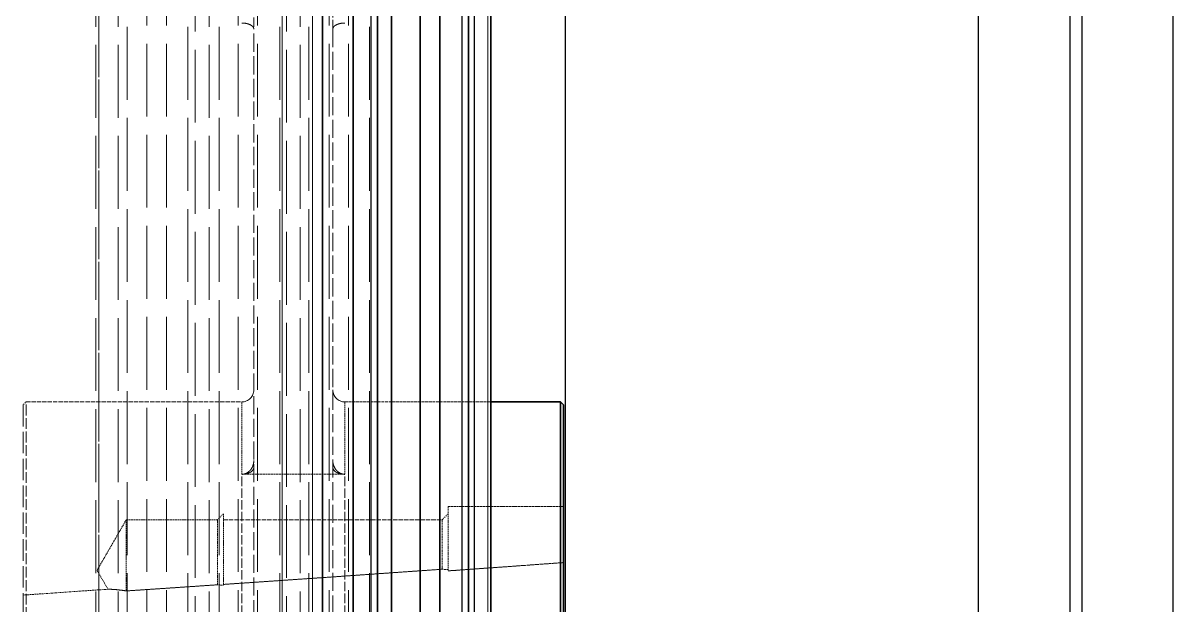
# Model space of a CAD drawing. Header units: millimetres. Extents: x 2197 to 34309, y 1850 to 24558.
# Drawn here: x 14614.5 to 14803.8, y 11491.6 to 11587.4 of the extents above; entities that cross this region are included whole.
import ezdxf

# ---------------------------------------------------------------- set-up
doc = ezdxf.new("R2010")
doc.units = ezdxf.units.MM
doc.linetypes.add('DASHED', pattern=[15, 12, -3])

# ---------------------------------------------------------------- blocks, each defined once
blk = doc.blocks.new('A$C637D7238')
at = {"color": 7, "linetype": 'DASHED', "lineweight": 13}
for p, q in [((973.35, 2530), (973.35, 10)), ((978.35, 2530), (978.35, 10)), ((980, 2530), (980, 10)), ((942.67, 1672.8), (942.67, 1270)), ((946.32, 1672.8), (946.32, 1270)), ((946.32, 1672.8), (946.32, 1270)), ((959.02, 1270), (959.02, 1672.8)), ((959.02, 1270), (959.02, 1672.8)), ((961.32, 1672.8), (961.32, 1270)), ((961.32, 1672.8), (961.32, 1270)), ((974.02, 1270), (974.02, 1672.8)), ((974.02, 1270), (974.02, 1672.8)), ((976.32, 1672.8), (976.32, 1270)), ((976.32, 1672.8), (976.32, 1270)), ((989.02, 1270), (989.02, 1672.8)), ((991.32, 1672.8), (991.32, 1270)), ((1004.02, 1270), (1004.02, 1672.8)), ((951.07, 881), (951.07, 1659)), ((951.07, 881), (951.07, 1659)), ((954.27, 881), (954.27, 1659)), ((954.27, 881), (954.27, 1659)), ((966.07, 881), (966.07, 1659)), ((966.07, 881), (966.07, 1659)), ((969.27, 881), (969.27, 1659)), ((969.27, 881), (969.27, 1659)), ((981.07, 881), (981.07, 1659)), ((981.07, 881), (981.07, 1659)), ((984.27, 881), (984.27, 1659)), ((984.27, 881), (984.27, 1659)), ((996.07, 881), (996.07, 1659)), ((999.27, 881), (999.27, 1659)), ((943.17, 887.5), (943.17, 1652.5)), ((943.17, 890.1), (943.17, 1652.5)), ((1007.17, 1652.5), (1007.17, 887.5)), ((947.81, 1645.77), (947.81, 1137.91)), ((957.81, 1645.77), (957.81, 1137.91)), ((962.96, 1645.77), (962.96, 1137.91)), ((972.96, 1645.77), (972.96, 1137.91)), ((977.71, 1645.77), (977.71, 1137.92)), ((987.71, 1645.77), (987.71, 1137.92)), ((1007.17, 1421.41), (1007.17, 887.5))]:
    blk.add_line(p, q, dxfattribs=at)
at = {"color": 7, "lineweight": 35}
for p, q in [((980, 2530), (980, 10)), ((985, 2530), (985, 10)), ((989.02, 1270), (989.02, 1672.8)), ((991.32, 1672.8), (991.32, 1270)), ((1004.02, 1270), (1004.02, 1672.8)), ((1007.67, 1270), (1007.67, 1672.8)), ((996.07, 887.37), (996.07, 1659)), ((999.27, 882.8), (999.27, 1659))]:
    blk.add_line(p, q, dxfattribs=at)
at = {"color": 7, "lineweight": 13}
for p, q in [((973.35, 2525), (973.35, 15)), ((978.35, 2525), (978.35, 15))]:
    blk.add_line(p, q, dxfattribs=at)
at = {"color": 7, "linetype": 'DASHED', "lineweight": 13, "ltscale": 0.128461}
for p, q in [((968.67, 1497.48), (968.67, 1420.41)), ((981.67, 1420.41), (981.67, 1497.48))]:
    blk.add_line(p, q, dxfattribs=at)
at = {"color": 7, "linetype": 'DASHED', "lineweight": 13, "ltscale": 0.248759}
for p, q in [((968.67, 1271.15), (968.67, 1420.41)), ((981.67, 1420.41), (981.67, 1271.15))]:
    blk.add_line(p, q, dxfattribs=at)
at = {"color": 7, "linetype": 'DASHED', "lineweight": 13, "ltscale": 0.001179}
blk.add_line((930.67, 1358.5), (931.17, 1359), dxfattribs=at)
at = {"color": 7, "linetype": 'DASHED', "lineweight": 13, "ltscale": 0.295}
blk.add_line((930.67, 1358.5), (930.67, 1181.5), dxfattribs=at)
at = {"color": 7, "linetype": 'DASHED', "lineweight": 13, "ltscale": 0.148333}
for p, q in [((931.17, 1270), (931.17, 1359)), ((931.17, 1270), (931.17, 1359)), ((1019.17, 1359), (1019.17, 1270))]:
    blk.add_line(p, q, dxfattribs=at)
at = {"color": 7, "linetype": 'DASHED', "lineweight": 13, "ltscale": 0.059167}
blk.add_line((931.17, 1359), (966.67, 1359), dxfattribs=at)
at = {"color": 7, "linetype": 'DASHED', "lineweight": 13, "ltscale": 0.019873}
for p, q in [((966.67, 1347.08), (966.67, 1359)), ((983.67, 1347.08), (983.67, 1359))]:
    blk.add_line(p, q, dxfattribs=at)
at = {"color": 7, "linetype": 'DASHED', "lineweight": 13, "ltscale": 0.04}
blk.add_line((983.67, 1359), (1007.67, 1359), dxfattribs=at)
at = {"color": 7, "lineweight": 35, "ltscale": 0.019166}
blk.add_line((1007.67, 1359), (1019.17, 1359), dxfattribs=at)
at = {"color": 7, "lineweight": 35, "ltscale": 0.148333}
blk.add_line((1019.17, 1359), (1019.17, 1270), dxfattribs=at)
at = {"color": 7, "lineweight": 35, "ltscale": 0.001179}
blk.add_line((1019.67, 1358.5), (1019.17, 1359), dxfattribs=at)
at = {"color": 7, "lineweight": 35, "ltscale": 0.295}
blk.add_line((1019.67, 1181.5), (1019.67, 1358.5), dxfattribs=at)
at = {"color": 7, "linetype": 'DASHED', "lineweight": 13, "ltscale": 0.028333}
blk.add_line((983.67, 1347.08), (966.67, 1347.08), dxfattribs=at)
blk.add_line((983.67, 1347.08), (966.67, 1347.08), dxfattribs=at)
at = {"color": 7, "linetype": 'DASHED', "lineweight": 13, "ltscale": 0.12846}
for p, q in [((966.67, 1270), (966.67, 1347.08)), ((966.67, 1270), (966.67, 1347.08)), ((983.67, 1270), (983.67, 1347.08)), ((983.67, 1270), (983.67, 1347.08))]:
    blk.add_line(p, q, dxfattribs=at)
at = {"color": 7, "linetype": 'DASHED', "lineweight": 13, "ltscale": 0.002314}
for p, q in [((962.69, 1339.6), (963.67, 1340.58)), ((999.69, 1339.6), (1000.67, 1340.58))]:
    blk.add_line(p, q, dxfattribs=at)
at = {"color": 7, "linetype": 'DASHED', "lineweight": 13, "ltscale": 0.019631}
blk.add_line((963.67, 1340.58), (963.67, 1328.8), dxfattribs=at)
at = {"color": 7, "linetype": 'DASHED', "lineweight": 13, "ltscale": 0.0175}
blk.add_line((1000.67, 1341.76), (1000.67, 1331.26), dxfattribs=at)
at = {"color": 7, "linetype": 'DASHED', "lineweight": 13, "ltscale": 0.031667}
blk.add_line((1019.67, 1341.76), (1000.67, 1341.76), dxfattribs=at)
at = {"color": 7, "linetype": 'DASHED', "lineweight": 13, "ltscale": 0.016038}
blk.add_line((942.86, 1331.26), (947.67, 1339.6), dxfattribs=at)
at = {"color": 7, "linetype": 'DASHED', "lineweight": 13, "ltscale": 0.019553}
blk.add_line((947.67, 1339.6), (947.67, 1327.87), dxfattribs=at)
blk.add_line((947.67, 1339.6), (947.67, 1327.87), dxfattribs=at)
at = {"color": 7, "linetype": 'DASHED', "lineweight": 13, "ltscale": 0.02503}
blk.add_line((947.67, 1339.6), (962.69, 1339.6), dxfattribs=at)
at = {"color": 7, "linetype": 'DASHED', "lineweight": 13, "ltscale": 0.01787}
blk.add_line((962.69, 1339.6), (962.69, 1328.88), dxfattribs=at)
blk.add_line((962.69, 1339.6), (962.69, 1328.88), dxfattribs=at)
at = {"color": 7, "linetype": 'DASHED', "lineweight": 13, "ltscale": 0.06003}
blk.add_line((963.67, 1339.6), (999.69, 1339.6), dxfattribs=at)
at = {"color": 7, "linetype": 'DASHED', "lineweight": 13, "ltscale": 0.013597}
blk.add_line((999.69, 1339.6), (999.69, 1331.44), dxfattribs=at)
blk.add_line((999.69, 1339.6), (999.69, 1331.44), dxfattribs=at)
at = {"color": 7, "linetype": 'DASHED', "lineweight": 13, "ltscale": 0.005987}
blk.add_line((944.66, 1328.15), (942.86, 1331.26), dxfattribs=at)
at = {"color": 7, "linetype": 'DASHED', "lineweight": 13, "ltscale": 0.014781}
for p, q in [((999.69, 1331.44), (990.84, 1330.82)), ((990.84, 1330.82), (999.69, 1331.44))]:
    blk.add_line(p, q, dxfattribs=at)
at = {"color": 7, "linetype": 'DASHED', "lineweight": 13, "ltscale": 0.000820579}
for p, q in [((1000.18, 1331.41), (999.69, 1331.44)), ((999.69, 1331.44), (1000.18, 1331.41))]:
    blk.add_line(p, q, dxfattribs=at)
at = {"color": 7, "linetype": 'DASHED', "lineweight": 13, "ltscale": 0.000820129}
for p, q in [((1000.67, 1331.37), (1000.18, 1331.41)), ((1000.18, 1331.41), (1000.67, 1331.37))]:
    blk.add_line(p, q, dxfattribs=at)
at = {"color": 7, "linetype": 'DASHED', "lineweight": 13, "ltscale": 0.002076}
for p, q in [((1001.91, 1331.26), (1000.67, 1331.18)), ((1000.67, 1331.18), (1001.91, 1331.26))]:
    blk.add_line(p, q, dxfattribs=at)
at = {"color": 7, "linetype": 'DASHED', "lineweight": 13, "ltscale": 0.000146866}
blk.add_line((1000.67, 1331.26), (1000.67, 1331.18), dxfattribs=at)
at = {"color": 7, "linetype": 'DASHED', "lineweight": 13, "ltscale": 0.013798}
for p, q in [((1010.17, 1331.85), (1001.91, 1331.26)), ((1001.91, 1331.26), (1010.17, 1331.85))]:
    blk.add_line(p, q, dxfattribs=at)
at = {"color": 7, "linetype": 'DASHED', "lineweight": 13, "ltscale": 0.015874}
for p, q in [((1019.67, 1332.54), (1010.17, 1331.85)), ((1010.17, 1331.85), (1019.67, 1332.54))]:
    blk.add_line(p, q, dxfattribs=at)
at = {"color": 7, "linetype": 'DASHED', "lineweight": 13, "ltscale": 0.013635}
for p, q in [((971.83, 1329.5), (963.67, 1328.94)), ((963.67, 1328.94), (971.83, 1329.5))]:
    blk.add_line(p, q, dxfattribs=at)
at = {"color": 7, "linetype": 'DASHED', "lineweight": 13, "ltscale": 0.015307}
for p, q in [((981, 1330.13), (971.83, 1329.5)), ((971.83, 1329.5), (981, 1330.13))]:
    blk.add_line(p, q, dxfattribs=at)
at = {"color": 7, "linetype": 'DASHED', "lineweight": 13, "ltscale": 0.016451}
for p, q in [((990.84, 1330.82), (981, 1330.13)), ((981, 1330.13), (990.84, 1330.82))]:
    blk.add_line(p, q, dxfattribs=at)
at = {"color": 7, "linetype": 'DASHED', "lineweight": 13, "ltscale": 0.023364}
blk.add_line((930.67, 1327.18), (944.66, 1328.15), dxfattribs=at)
at = {"color": 7, "linetype": 'DASHED', "lineweight": 13, "ltscale": 0.000419554}
for p, q in [((947.42, 1327.91), (947.67, 1327.87)), ((947.67, 1327.87), (947.42, 1327.91))]:
    blk.add_line(p, q, dxfattribs=at)
at = {"color": 7, "linetype": 'DASHED', "lineweight": 13, "ltscale": 0.012542}
for p, q in [((955.18, 1328.37), (947.67, 1327.87)), ((947.67, 1327.87), (955.18, 1328.37))]:
    blk.add_line(p, q, dxfattribs=at)
at = {"color": 7, "linetype": 'DASHED', "lineweight": 13, "ltscale": 0.012544}
for p, q in [((962.69, 1328.88), (955.18, 1328.37)), ((955.18, 1328.37), (962.69, 1328.88))]:
    blk.add_line(p, q, dxfattribs=at)
at = {"color": 7, "linetype": 'DASHED', "lineweight": 13, "ltscale": 0.000812178}
blk.add_line((962.69, 1328.88), (963.18, 1328.84), dxfattribs=at)
at = {"color": 7, "linetype": 'DASHED', "lineweight": 13, "ltscale": 0.000812151}
blk.add_line((963.18, 1328.84), (962.69, 1328.88), dxfattribs=at)
at = {"color": 7, "linetype": 'DASHED', "lineweight": 13, "ltscale": 0.000828895}
for p, q in [((963.18, 1328.84), (963.67, 1328.8)), ((963.67, 1328.8), (963.18, 1328.84))]:
    blk.add_line(p, q, dxfattribs=at)
at = {"color": 7, "linetype": 'DASHED', "lineweight": 13}
for centre, radius, start, end in [((966.67, 1417.43), 3.98, 84.3657, 89.9757), ((966.67, 1417.43), 3.98, 84.3657, 89.9757), ((966.7, 1417.76), 3.65, 78.3777, 84.3171), ((966.7, 1417.76), 3.65, 78.3777, 84.3171), ((966.81, 1418.33), 3.07, 71.6466, 78.3334), ((966.81, 1418.33), 3.07, 71.6466, 78.3334), ((967.04, 1419), 2.36, 63.6456, 71.6061), ((967.04, 1419), 2.36, 63.6456, 71.6061), ((967.34, 1419.63), 1.66, 53.5371, 63.6152), ((967.34, 1419.63), 1.66, 53.5371, 63.6152), ((967.68, 1420.08), 1.1, 40.1974, 53.4898), ((967.68, 1420.08), 1.1, 40.1974, 53.4898), ((967.97, 1420.33), 0.721, 22.3793, 40.0338), ((967.97, 1420.33), 0.721, 22.3793, 40.0338), ((968.13, 1420.4), 0.54, 0.4252, 21.8318), ((968.13, 1420.4), 0.54, 0.4252, 21.8318), ((982.21, 1420.4), 0.54, 158.1682, 179.5748), ((982.21, 1420.4), 0.54, 158.1682, 179.5748), ((982.38, 1420.33), 0.721, 139.9662, 157.6207), ((982.38, 1420.33), 0.721, 139.9662, 157.6207), ((982.66, 1420.08), 1.1, 126.5102, 139.8026), ((982.66, 1420.08), 1.1, 126.5102, 139.8026), ((983, 1419.63), 1.66, 116.3848, 126.4629), ((983, 1419.63), 1.66, 116.3848, 126.4629), ((983.31, 1419), 2.36, 108.3939, 116.3544), ((983.31, 1419), 2.36, 108.3939, 116.3544), ((983.53, 1418.33), 3.07, 101.6666, 108.3534), ((983.53, 1418.33), 3.07, 101.6666, 108.3534), ((983.64, 1417.76), 3.65, 95.6829, 101.6223), ((983.64, 1417.76), 3.65, 95.6829, 101.6223), ((983.67, 1417.43), 3.98, 90.0243, 95.6343), ((983.67, 1417.43), 3.98, 90.0243, 95.6343), ((966.67, 1361), 2, 270, 360), ((983.67, 1361), 2, 180.3705, 269.9987), ((966.36, 1349.25), 2.29, 317.6553, 328.6983), ((966.34, 1349.26), 2.31, 319.2053, 329.81), ((966.21, 1349.33), 2.46, 328.8364, 339.1186), ((966.2, 1349.34), 2.47, 329.9435, 339.8569), ((966.08, 1349.37), 2.59, 339.2511, 349.6612), ((966.07, 1349.37), 2.6, 339.9853, 350.0166), ((966.01, 1349.38), 2.66, 350.1403, 359.9366), ((966.01, 1349.38), 2.66, 349.7877, 359.9351), ((967.98, 1348.23), 0.691, 340.5621, 359.6883), ((967.99, 1348.23), 0.683, 339.7445, 359.806), ((984.33, 1349.38), 2.66, 180.0649, 190.2123), ((984.29, 1349.38), 2.62, 179.9928, 190.2852), ((982.35, 1348.23), 0.683, 180.194, 200.2555), ((982.35, 1348.23), 0.683, 180.194, 200.2555), ((984.26, 1349.37), 2.59, 190.3388, 200.7489), ((984.23, 1349.36), 2.56, 190.2634, 200.8235), ((984.14, 1349.33), 2.46, 200.8814, 211.1636), ((984.11, 1349.32), 2.42, 200.8139, 211.232), ((983.99, 1349.25), 2.29, 211.3017, 222.3447), ((983.96, 1349.23), 2.26, 211.2257, 222.4201), ((966.67, 1348.85), 1.77, 270.1176, 282.6824), ((966.67, 1348.84), 1.77, 270.112, 282.2487), ((966.67, 1350.56), 3.48, 270.033, 276.3799), ((966.67, 1350.48), 3.4, 269.9609, 276.2317), ((966.65, 1348.9), 1.83, 282.4619, 294.2079), ((966.7, 1350.26), 3.18, 276.1539, 282.6422), ((966.65, 1348.91), 1.83, 282.9051, 295.0386), ((966.69, 1350.31), 3.23, 276.4456, 283.0394), ((966.59, 1349.01), 1.95, 294.4155, 306.3052), ((966.8, 1349.85), 2.76, 282.5457, 290.0652), ((966.59, 1349.02), 1.96, 295.2546, 307.5406), ((966.79, 1349.87), 2.78, 283.0906, 290.8084), ((966.5, 1349.13), 2.1, 306.4791, 317.4899), ((966.98, 1349.36), 2.23, 289.9753, 298.4196), ((966.48, 1349.14), 2.12, 307.7184, 319.0544), ((966.99, 1349.33), 2.2, 290.8767, 299.6526), ((967.25, 1348.87), 1.68, 298.2772, 309.1051), ((967.27, 1348.84), 1.65, 299.7217, 310.2681), ((967.55, 1348.5), 1.2, 309.0092, 322.2466), ((967.57, 1348.49), 1.18, 310.3801, 323.2523), ((967.83, 1348.29), 0.858, 322.1655, 339.539), ((967.83, 1348.29), 0.858, 323.4156, 340.1029), ((982.52, 1348.29), 0.858, 200.461, 217.8345), ((982.52, 1348.29), 0.858, 200.461, 217.8345), ((982.79, 1348.5), 1.2, 217.7534, 230.9908), ((982.79, 1348.5), 1.2, 217.7534, 230.9908), ((983.09, 1348.87), 1.68, 230.8949, 241.7228), ((983.09, 1348.87), 1.68, 230.8949, 241.7228), ((983.85, 1349.13), 2.1, 222.5101, 233.5208), ((983.83, 1349.11), 2.08, 222.4433, 233.5883), ((983.36, 1349.36), 2.23, 241.5804, 250.0247), ((983.36, 1349.36), 2.23, 241.5804, 250.0247), ((983.75, 1349.01), 1.95, 233.6948, 245.5845), ((983.74, 1348.98), 1.92, 233.6186, 245.66), ((983.55, 1349.85), 2.76, 249.9348, 257.4543), ((983.55, 1349.85), 2.76, 249.9348, 257.4543), ((983.69, 1348.9), 1.83, 245.7921, 257.5381), ((983.69, 1348.88), 1.81, 245.7231, 257.6078), ((983.64, 1350.26), 3.18, 257.3578, 263.8461), ((983.64, 1350.26), 3.18, 257.3578, 263.8461), ((983.67, 1348.84), 1.77, 257.7513, 269.888), ((983.67, 1348.82), 1.75, 257.6777, 269.9609), ((983.67, 1350.48), 3.4, 263.7683, 270.0391), ((983.67, 1350.48), 3.4, 263.7683, 270.0391), ((944.23, 1307.87), 20.29, 87.4025, 88.784), ((944.22, 1307.86), 20.3, 87.3855, 88.7663), ((944.22, 1307.73), 20.43, 86.0385, 87.4007), ((944.2, 1307.45), 20.71, 86.0479, 87.3914), ((944.2, 1307.49), 20.67, 84.4788, 86.0423), ((944.2, 1307.41), 20.75, 84.4817, 86.0393), ((944.18, 1307.22), 20.94, 81.0775, 84.4737), ((944.16, 1307.08), 21.08, 81.0892, 84.4626)]:
    blk.add_arc(centre, radius, start, end, dxfattribs=at)
blk = doc.blocks.new('A$C7585302F')
for p, q in [((1085, 9.5), (1085, 2715.5)), ((1100, 9.5), (1100, 2715.5)), ((1100, 9.5), (1100, 2715.5))]:
    blk.add_line(p, q)
blk = doc.blocks.new('A$C30E44EA2')
for p, q in [((0, 9.5), (0, 2715.5)), ((0, 9.5), (0, 2715.5)), ((15, 9.5), (15, 2715.5))]:
    blk.add_line(p, q)
blk = doc.blocks.new('A$C1AFF22E1')
for p, q in [((9.5, 2966), (9.5, 0)), ((24.5, 2966), (24.5, 0))]:
    blk.add_line(p, q)
blk = doc.blocks.new('A$C7FE17281')
for p, q in [((1100, 2966), (1100, 0)), ((1085, 0), (1085, 2935.83))]:
    blk.add_line(p, q)
blk = doc.blocks.new('1')
at = {"color": 2}
for name, p in [('A$C7FE17281', (13686.83, 9924.03)), ('A$C1AFF22E1', (14779.33, 9924.03))]:
    blk.add_blockref(name, p, dxfattribs=at)
at = {"color": 7}
for name, p in [('A$C7585302F', (13586.83, 10150.53)), ('A$C30E44EA2', (14688.83, 10150.53)), ('A$C637D7238', (13683.84, 10166.03))]:
    blk.add_blockref(name, p, dxfattribs=at)

msp = doc.modelspace()

# ---------------------------------------------------------------- block references
msp.add_blockref('1', (0, 0))

doc.saveas('drawing.dxf')
